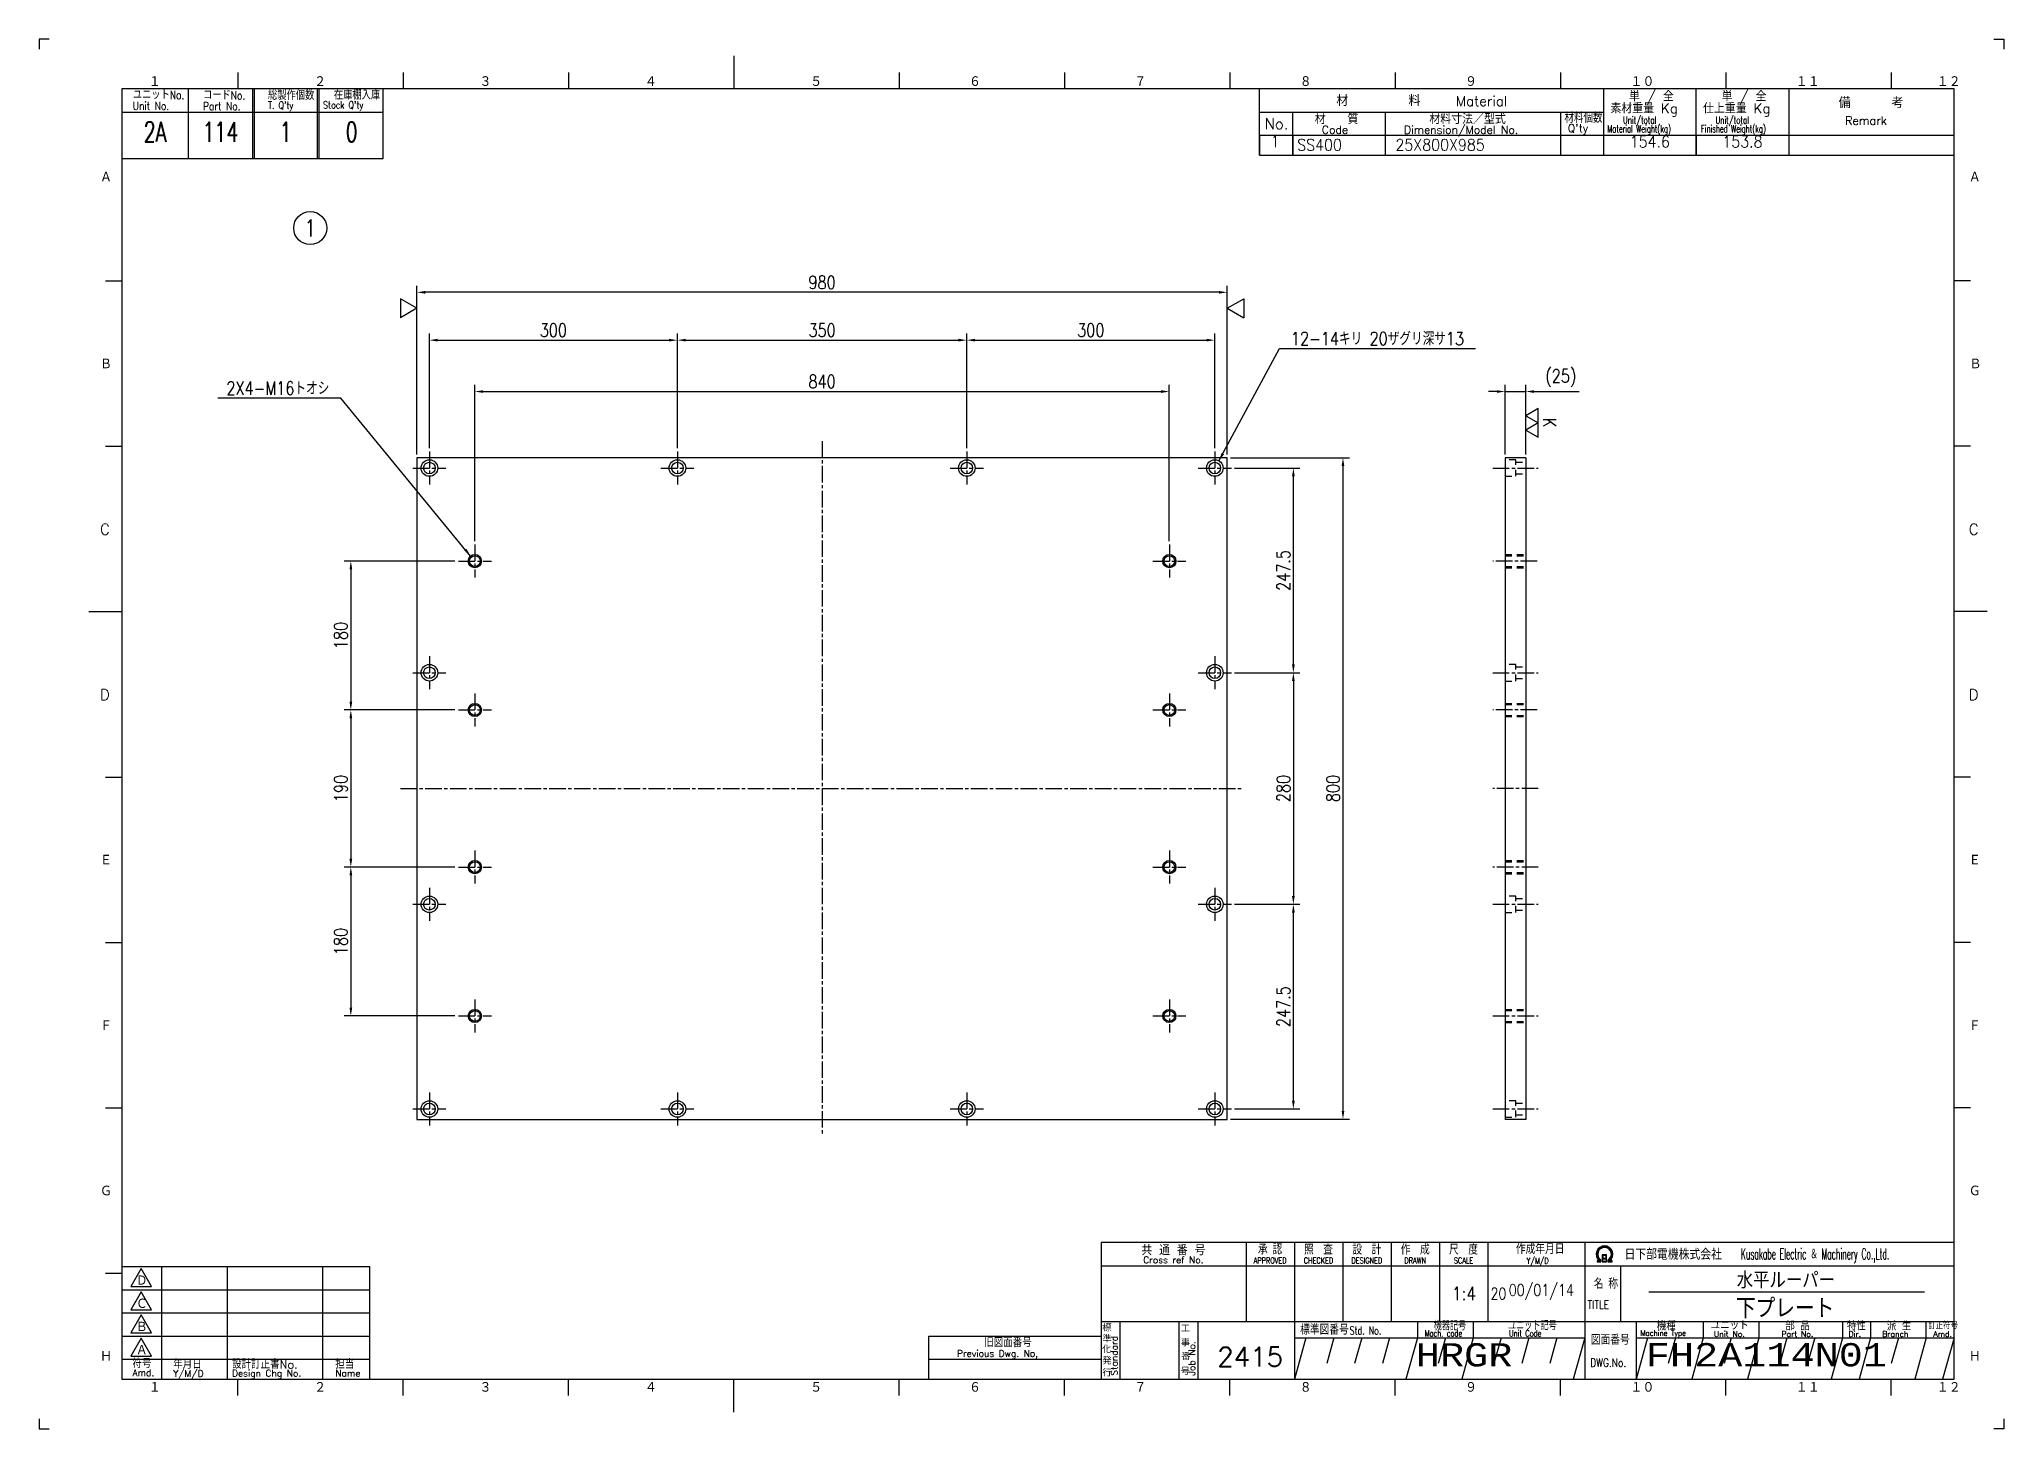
# Model space of a CAD drawing. Extents: x 0 to 2376, y 0 to 1680.
import ezdxf
from ezdxf.enums import TextEntityAlignment as Align

# ---------------------------------------------------------------- set-up
doc = ezdxf.new("R2010")
doc.units = 0
doc.header["$LTSCALE"] = 4
for name, pattern in [('GEN3A', [3.5, 2, -1.5]), ('GEN7A', [7.5, 5, -0.75, 1, -0.75]), ('HIDDEN2', [3.5, 2, -1.5])]:
    doc.linetypes.add(name, pattern=pattern)
doc.layers.get('0').update_dxf_attribs({"linetype": 'CONTINUOUS'})
doc.layers.get('DEFPOINTS').update_dxf_attribs({"linetype": 'CONTINUOUS'})
for name, color, linetype in [('2', 5, 'CONTINUOUS'), ('4', 3, 'CONTINUOUS'), ('5', 3, 'CONTINUOUS'), ('6', 52, 'CONTINUOUS'), ('7A', 4, 'GEN7A'), ('8', 1, 'CONTINUOUS'), ('9', 3, 'HIDDEN2'), ('RAHM2', 1, 'CONTINUOUS'), ('RAHM3', 52, 'CONTINUOUS')]:
    doc.layers.add(name, color=color, linetype=linetype)
doc.styles.add('DIMENSION', font='monotxt.shx', dxfattribs={"bigfont": 'bigfont.shx'})
doc.styles.get("Standard").update_dxf_attribs({"font": 'romans.shx', "width": 0.8, "bigfont": 'extfont.shx'})
doc.dimstyles.new('GEN-ISO', dxfattribs={"dimscale": 4, "dimtxt": 4, "dimasz": 2.5, "dimexe": 2, "dimexo": 1, "dimgap": 1, "dimtad": 3, "dimdec": 3, "dimrnd": 0.001, "dimtxsty": 'STANDARD', "dimcen": 0, "dimclrt": 52, "dimazin": 3, "dimtp": 0.1, "dimtm": 0.1, "dimtfac": 0.6, "dimtdec": 3, "dimtmove": 0, "dimatfit": 3})
doc.dimstyles.new('GEN-ISO$0', dxfattribs={"dimscale": 4, "dimtxt": 4, "dimasz": 2.5, "dimexe": 2, "dimexo": 1, "dimgap": 1, "dimtad": 3, "dimdec": 3, "dimrnd": 0.001, "dimtxsty": 'STANDARD', "dimcen": 0, "dimclrt": 52, "dimazin": 3, "dimtp": 0.05, "dimtm": 0.05, "dimtfac": 0.6, "dimtdec": 3, "dimtmove": 0, "dimatfit": 3})

# ---------------------------------------------------------------- blocks, each defined once
blk = doc.blocks.new('1A2ﾌﾞﾋﾝ')
at = {"layer": 'RAHM2', "color": 5, "linetype": 'CONTINUOUS'}
for p, q in [((3, 420), (0, 420)), ((0, 420), (0, 417)), ((591, 420), (594, 420)), ((594, 420), (594, 417)), ((60, 410), (60, 405)), ((110, 410), (110, 405)), ((160, 410), (160, 405)), ((210, 415), (210, 405)), ((260, 410), (260, 405)), ((310, 410), (310, 405)), ((360, 410), (360, 405)), ((410, 410), (410, 405)), ((460, 410), (460, 405)), ((510, 410), (510, 405)), ((560, 410), (560, 405)), ((579, 405), (25, 405)), ((25, 405), (25, 15)), ((104, 384), (104, 405)), ((579, 15), (579, 405)), ((25, 384), (64.5, 384)), ((64.5, 384), (104, 384)), ((20, 347), (25, 347)), ((584, 347), (579, 347)), ((584, 347), (579, 347)), ((20, 297), (25, 297)), ((584, 297), (579, 297)), ((584, 297), (579, 297)), ((15, 247), (25, 247)), ((589, 247), (579, 247)), ((589, 247), (579, 247)), ((20, 197), (25, 197)), ((584, 197), (579, 197)), ((584, 197), (579, 197)), ((20, 147), (25, 147)), ((584, 147), (579, 147)), ((584, 147), (579, 147)), ((20, 97), (25, 97)), ((584, 97), (579, 97)), ((584, 97), (579, 97)), ((20, 47), (25, 47)), ((25, 15), (579, 15)), ((60, 10), (60, 15)), ((110, 10), (110, 15)), ((160, 10), (160, 15)), ((210, 5), (210, 15)), ((260, 10), (260, 15)), ((310, 10), (310, 15)), ((360, 10), (360, 15)), ((410, 10), (410, 15)), ((460, 10), (460, 15)), ((510, 10), (510, 15)), ((560, 10), (560, 15)), ((0, 3), (0, 0)), ((0, 0), (3, 0)), ((594, 0), (591, 0)), ((594, 3), (594, 0))]:
    blk.add_line(p, q, dxfattribs=at)
at = {"layer": 'RAHM2', "color": 7, "linetype": 'CONTINUOUS'}
for p, q in [((45, 405), (45, 384)), ((64.5, 405), (64.5, 384)), ((65, 405), (65, 384)), ((84, 405), (84, 384)), ((84.5, 405), (84.5, 384)), ((369, 385), (369, 405)), ((473, 405), (473, 385)), ((501, 385), (501, 405)), ((529, 405), (529, 385)), ((25, 398), (64.5, 398)), ((64.5, 398), (104, 398)), ((369, 398), (473, 398)), ((379, 385), (379, 398)), ((407, 398), (407, 385)), ((460, 398), (460, 385)), ((369, 391), (579, 391)), ((369, 385), (579, 385)), ((364.93, 56.26), (364.93, 32.42)), ((379.55, 56.26), (379.55, 15)), ((394.18, 56.26), (394.18, 32.42)), ((408.8, 56.26), (408.8, 32.42)), ((423.43, 56.26), (423.43, 32.42)), ((438.05, 56.26), (438.05, 32.42)), ((467.3, 56.26), (467.3, 15)), ((25, 49), (100, 49)), ((37, 49), (37, 15)), ((56.8, 49), (56.8, 15)), ((85.6, 49), (85.6, 15)), ((100, 15), (100, 49)), ((321.05, 49.26), (579, 49.26)), ((438.05, 49.26), (438.05, 32.42)), ((467.3, 49.26), (467.3, 49.26)), ((478.17, 49.26), (478.17, 32.42)), ((25, 42), (100, 42)), ((25, 35), (100, 35)), ((321.05, 32.42), (579, 32.42)), ((326.77, 32.42), (326.77, 15)), ((344.59, 32.42), (344.59, 15)), ((350.3, 32.42), (350.3, 15)), ((416.73, 32.42), (416.73, 27.42)), ((433.59, 32.42), (433.59, 27.42)), ((482.82, 32.42), (482.82, 15)), ((503.15, 32.42), (503.15, 27.42)), ((520, 32.42), (520, 27.42)), ((545.29, 32.42), (545.29, 27.42)), ((553.72, 32.42), (553.72, 27.42)), ((570.57, 27.42), (570.57, 32.42)), ((25, 28), (100, 28)), ((269, 28), (321.05, 28)), ((269, 15), (269, 28)), ((379.55, 27.42), (467.3, 27.42)), ((482.82, 27.42), (579, 27.42)), ((25, 21), (100, 21)), ((269, 21), (321.05, 21))]:
    blk.add_line(p, q, dxfattribs=at)
at = {"layer": 'RAHM2', "color": 3, "linetype": 'CONTINUOUS'}
for p, q in [((486.73, 41.35), (570.03, 41.35)), ((383.02, 27.42), (379.55, 15)), ((416.73, 27.42), (413.26, 15)), ((433.59, 27.42), (430.12, 15)), ((467.3, 27.42), (463.83, 15)), ((503.15, 27.42), (499.68, 15)), ((520, 27.42), (516.54, 15)), ((545.29, 27.42), (541.82, 15)), ((553.72, 27.42), (550.25, 15)), ((579, 27.42), (575.54, 15))]:
    blk.add_line(p, q, dxfattribs=at)
at = {"layer": 'RAHM2', "color": 3, "linetype": 'GEN3A'}
for p, q in [((391.44, 27.42), (387.98, 15)), ((399.87, 27.42), (396.41, 15)), ((408.3, 27.42), (404.84, 15)), ((425.16, 27.42), (421.69, 15)), ((442.01, 27.42), (438.55, 15)), ((450.44, 27.42), (446.98, 15)), ((458.87, 27.42), (455.41, 15)), ((494.72, 27.42), (491.25, 15)), ((511.57, 27.42), (508.11, 15)), ((528.43, 27.42), (524.97, 15)), ((536.86, 27.42), (533.39, 15)), ((562.14, 27.42), (558.68, 15))]:
    blk.add_line(p, q, dxfattribs=at)
at = {"layer": 'RAHM2', "color": 5, "linetype": 'CONTINUOUS'}
blk.add_lwpolyline([(579, 56.26), (321.05, 56.26), (321.05, 15)], dxfattribs=at)
at = {"layer": 'RAHM2', "color": 7, "linetype": 'CONTINUOUS'}
for points in [[(30.79, 48.41), (27.65, 42.97), (33.92, 42.97)], [(30.79, 41.41), (27.65, 35.97), (33.92, 35.97)], [(30.79, 34.41), (27.65, 28.97), (33.92, 28.97)], [(30.79, 27.41), (27.65, 21.97), (33.92, 21.97)]]:
    blk.add_lwpolyline(points, close=True, dxfattribs=at)
for points in [[(471.02, 50.4), (472.22, 50.4), (472.22, 51.01)], [(471.02, 50.58), (471.97, 50.58), (471.97, 50.91)], [(471.72, 50.82), (471.72, 50.75), (471.02, 50.75), (471.02, 50.4)], [(472.62, 52.51), (472.62, 50.4), (473.92, 50.4), (473.92, 52.51), (472.62, 52.51)], [(472.77, 52.36), (472.77, 51.53), (473.77, 51.53), (473.77, 52.36), (472.77, 52.36)], [(473.77, 51.38), (473.77, 50.55), (472.77, 50.55), (472.77, 51.38), (473.77, 51.38)], [(474.32, 50.98), (474.32, 50.4), (475.58, 50.4), (475.58, 50.75), (474.85, 50.75), (474.85, 50.8)], [(474.57, 50.87), (474.57, 50.58), (475.58, 50.58)]]:
    blk.add_lwpolyline(points, dxfattribs=at)
at = {"layer": 'RAHM2', "color": 3, "linetype": 'CONTINUOUS'}
for points in [[(486.29, 27.42), (482.82, 15)], [(570.57, 27.42), (570.57, 27.42), (567.11, 15)]]:
    blk.add_lwpolyline(points, dxfattribs=at)
at = {"layer": 'RAHM2', "color": 7, "linetype": 'CONTINUOUS'}
for radius, start, end in [(2.5, 308.27062, 230.89517), (2.28, 303.99488, 234.40132), (2.06, 299.8294, 238.47562)]:
    blk.add_arc((473.3, 52.76), radius, start, end, dxfattribs=at)
for s, height, width, p in [('ユニットNo.', 2.5, 0.8, (28.29, 401.92)), ('コードNo.', 2.5, 0.8, (49.52, 401.81)), ('総製作個数', 2.5, 0.8, (69.17, 401.72)), ('在庫棚入庫', 2.5, 0.8, (89.08, 401.82)), ('Unit No.', 2.5, 0.8, (28.29, 398.64)), ('Part No.', 2.5, 0.8, (49.52, 398.53)), ("T. Q'ty", 2.2, 0.8, (69.17, 398.96)), ("Stock Q'ty", 2.2, 0.8, (85.8, 399.06)), ('材料個数', 3, 0.8, (461.16, 394.75)), ('Material Weight(kg)', 2.2, 0.68, (474.1, 391.86)), ('Unit/total', 2.2, 0.7, (478.86, 394.49)), ('Finished Weight(kg)', 2.2, 0.68, (502.46, 391.86)), ('Unit/total', 2.2, 0.7, (506.86, 394.49)), ('作成年月日', 3, 0.7, (446.49, 52.82)), ('Kusakabe Electric ＆ Machinery Co.,Ltd.', 3.3108, 0.5, (514.56, 51.19)), ('Y/M/D', 1.8, 0.8, (449.79, 49.87)), ('20', 3.5, 0.8, (438.81, 39.08)), ('名 称', 3, 0.7, (470.06, 42.33)), ('TITLE', 2.5, 0.8, (468.18, 36.25)), ('標準図番号', 3, 0.7, (381.26, 28.44)), ('Std. No.', 2.5, 0.7, (396.23, 28.44)), ('Mach. code', 2, 0.7, (418.86, 27.83)), ('機器記号', 2.5, 0.7, (421.65, 29.77)), ('ユニット記号', 2.5, 0.7, (444.14, 29.85)), ('Unit Code', 2, 0.7, (444.45, 27.83)), ('Machine Type', 1.7, 0.9, (484.15, 28.05)), ('訂正符号', 2, 0.8, (571.2, 30.16)), ('図面番号', 3, 0.7, (469.15, 25.37))]:
    blk.add_text(s, height=height, dxfattribs=dict(at, width=width)).set_placement(p)
at = {"layer": 'RAHM2', "color": 5, "linetype": 'CONTINUOUS'}
for s, height, p in [('１', 3.31, (33.1, 405.6)), ('２', 3.31, (83.1, 405.6)), ('３', 3.31, (133.1, 405.6)), ('４', 3.31, (183.1, 405.6)), ('５', 3.31, (233.1, 405.6)), ('６', 3.31, (281.11, 405.6)), ('７', 3.31, (331.11, 405.6)), ('８', 3.31, (381.11, 405.6)), ('９', 3.31, (431.11, 405.6)), ('１０', 3.311, (481.11, 405.6)), ('１１', 3.311, (531.11, 405.6)), ('１２', 3.311, (573.72, 405.6)), ('Ａ', 3.31, (18.36, 376.71)), ('Ａ', 3.31, (583.43, 376.71)), ('Ｂ', 3.31, (18.36, 320.24)), ('Ｂ', 3.31, (583.65, 320.24)), ('C', 3.31, (18.36, 270.24)), ('C', 3.31, (583.43, 270.24)), ('D', 3.31, (18.36, 220.24)), ('D', 3.31, (583.43, 220.24)), ('Ｅ', 3.31, (18.36, 170.24)), ('Ｅ', 3.31, (583.43, 170.24)), ('Ｆ', 3.31, (18.36, 120.24)), ('Ｆ', 3.31, (583.43, 120.24)), ('Ｇ', 3.31, (18.36, 70.24)), ('Ｇ', 3.31, (583.43, 70.24)), ('Ｈ', 3.31, (18.36, 20.24)), ('Ｈ', 3.31, (583.43, 20.24)), ('１', 3.31, (33.1, 10.87)), ('２', 3.31, (83.1, 10.87)), ('３', 3.31, (133.1, 10.87)), ('４', 3.31, (183.1, 10.87)), ('５', 3.31, (233.1, 10.87)), ('６', 3.31, (281.11, 10.87)), ('７', 3.31, (331.11, 10.87)), ('８', 3.31, (381.11, 10.87)), ('９', 3.31, (431.11, 10.87)), ('１０', 3.311, (481.11, 10.87)), ('１１', 3.311, (531.11, 10.87)), ('１２', 3.311, (573.72, 10.87))]:
    blk.add_text(s, height=height, dxfattribs=at).set_placement(p)
at = {"layer": 'RAHM2', "color": 7, "linetype": 'CONTINUOUS'}
for s, height, p in [('単 / 全', 3, (480.71, 401.26)), ('単 / 全', 3, (508.71, 401.26)), ('材\u3000\u3000\u3000\u3000\u3000料', 3.311, (392.18, 399.82)), ('Material', 3, (428.34, 399.82)), ('素材重量 Kg', 3, (475.08, 397.63)), ('仕上重量 Kg', 3, (503.08, 397.63)), ('備     考', 3.311, (544.08, 399.21)), ('No.', 3.311, (370.5, 392.82)), ('材\u3000\u3000質', 3, (385.68, 394.39)), ('Code', 2.4, (387.82, 391.45)), ('Dimension/Model No.', 2.4, (412.65, 391.45)), ('材料寸法／型式', 3, (420.33, 394.39)), ("Q'ty", 2.4, (462.19, 391.93)), ('Remark', 2.5, (546.03, 394.16)), ('Ｄ', 3.2, (29.23, 43.2)), ('Ｃ', 3.2, (29.23, 36.2)), ('Ｂ', 3.2, (29.23, 29.2)), ('標', 2, (321.44, 29.43)), ('工', 2, (345.15, 29.24)), ('機種', 2.4, (489.08, 29.76)), ('ユニット', 2.4, (505.39, 29.96)), ('部 品', 2.4, (527.93, 29.79)), ('特性', 2.4, (546.55, 29.78)), ('派 生', 2.4, (558.65, 29.72)), ('Ａ', 3.2, (29.23, 22.2)), ('Previous Dwg. No,', 2, (277.5, 21.75)), ('旧図面番号', 2.5, (285.71, 24.69)), ('化', 2, (321.37, 22.95)), ('準', 2, (321.47, 26.11)), ('事', 2, (345.17, 24.92)), ('Unit No.', 1.7, (506.39, 27.76)), ('Part No.', 1.7, (526.81, 27.76)), ('Dir.', 1.7, (547.09, 27.76)), ('Branch', 1.7, (557.28, 27.76)), ('Amd.', 1.7, (572.74, 27.76)), ('Amd.', 2, (28.17, 15.93)), ('符号', 2.5, (28.17, 18.37)), ('Y/M/D', 2, (40.49, 15.7)), ('年月日', 2.5, (40.49, 18.14)), ('設計訂正書No.', 2.5, (58.29, 18.18)), ('Design Chg No.', 2, (58.29, 15.75)), ('担当', 2.5, (89.5, 18.18)), ('行', 2, (321.46, 15.82)), ('発', 2, (321.46, 19.47)), ('号', 2, (345.11, 16.28)), ('番', 2, (345.31, 20.76)), ('Name', 2, (89.5, 15.75))]:
    blk.add_text(s, height=height, dxfattribs=at).set_placement(p)
for s, height, p in [('共 通 番 号', 3, (342.93, 54.14)), ('Cross ref No.', 2, (342.93, 51.01))]:
    blk.add_text(s, height=height, dxfattribs=at).set_placement(p, align=Align.MIDDLE)
for s, height, width, p in [('承 認', 3, 0.7, (372.18, 54.35)), ('照  査', 3, 0.7, (386.8, 54.35)), ('設  計', 3, 0.7, (401.43, 54.35)), ('作  成', 3, 0.7, (416.05, 54.35)), ('尺  度', 3, 0.7, (430.67, 54.35)), ('APPROVED', 1.8, 0.8, (372.18, 50.85)), ('CHECKED', 1.8, 0.8, (386.8, 50.85)), ('DESIGNED', 1.8, 0.8, (401.43, 50.85)), ('DRAWN', 1.8, 0.8, (416.05, 50.85)), ('SCALE', 1.8, 0.8, (430.67, 50.85)), ('DWG.No.', 2.5, 0.8, (474.41, 19.96))]:
    blk.add_text(s, height=height, dxfattribs=dict(at, width=width)).set_placement(p, align=Align.MIDDLE)
at = {"layer": 'RAHM2', "color": 7, "linetype": 'CONTINUOUS', "width": 0.844147}
blk.add_text('日下部電機株式会社', height=3.311, dxfattribs=at).set_placement((479.35, 51.06), (508.79, 51.06), align=Align.FIT)
at = {"layer": 'RAHM2', "color": 7, "linetype": 'CONTINUOUS'}
for s, p in [('Standard', (326.07, 16.05)), ('Job No.', (349.5, 16.05))]:
    blk.add_text(s, height=2, rotation=90, dxfattribs=at).set_placement(p)
at = {"layer": 'RAHM2', "color": 5, "linetype": 'CONTINUOUS', "width": 0.7}
for tag, p in [('HEADER3', (35, 392.01)), ('HEADER4', (54.75, 392)), ('HEADER15', (74.49, 392)), ('HEADER16', (94.43, 392))]:
    blk.add_attdef(tag, text='', height=6, dxfattribs=at).set_placement(p, align=Align.MIDDLE)
at = {"layer": 'RAHM2', "color": 7, "linetype": 'CONTINUOUS'}
blk.add_attdef('HEADER5', text='', height=2.5, dxfattribs=at).set_placement((63.69, 385.1), align=Align.BOTTOM_RIGHT)
for tag, height, width, p in [('HEADER1', 5, 0.9, (528.12, 45.15)), ('GEN-TITLE-SCA', 4, 0.85, (430.79, 40.85)), ('HEADER2', 6, 0.9, (527.89, 36.68)), ('HEADER11', 3.2, 0.63, (46.91, 24.38)), ('HEADER9', 3.33, 0.8, (71.4, 24.2)), ('HEADER10', 3.5, 0.8, (92.57, 24.22)), ('HEADER14', 3.31, 0.8, (295.54, 17.82))]:
    blk.add_attdef(tag, text='', height=height, dxfattribs=dict(at, width=width)).set_placement(p, align=Align.MIDDLE)
blk.add_attdef('HEADER7', text='', height=5, dxfattribs=at).set_placement((343.38, 40.8), align=Align.MIDDLE)
at = {"layer": 'RAHM2', "color": 7, "linetype": 'CONTINUOUS', "width": 0.8}
blk.add_attdef('GEN-TITLE-DAT', text='', height=3.5, dxfattribs=at).set_placement((444.35, 39.1), align=Align.BOTTOM_LEFT)
at = {"layer": 'RAHM2', "color": 5, "linetype": 'CONTINUOUS'}
blk.add_attdef('HEADER6', text='', height=5.8, dxfattribs=at).set_placement((376.09, 17.1), align=Align.BOTTOM_RIGHT)
at = {"layer": 'RAHM2', "color": 5, "linetype": 'CONTINUOUS', "style": 'DIMENSION', "width": 1.2}
for tag, p in [('HEADER13', (382.56, 16.75)), ('HEADER12', (416.26, 16.72)), ('GEN-TITLE-DWG', (485.79, 16.74))]:
    blk.add_attdef(tag, text='', height=7.02, dxfattribs=at).set_placement(p, align=Align.BOTTOM_LEFT)
blk.add_attdef('HEADER8', text='', height=7.02, dxfattribs=at).set_placement((575.69, 16.71), align=Align.BOTTOM_RIGHT)
blk = doc.blocks.new('*D22')
at = {"color": 0, "linetype": 'BYBLOCK'}
for p, q in [((456.8, 1178.1), (456.8, 1382.1)), ((1436.8, 1178.1), (1436.8, 1382.1)), ((1426.8, 1374.1), (466.8, 1374.1))]:
    blk.add_line(p, q, dxfattribs=at)
for points in [[(466.8, 1375.7), (466.8, 1372.4), (456.8, 1374.1)], [(1426.8, 1375.7), (1426.8, 1372.4), (1436.8, 1374.1)]]:
    blk.add_solid(points, dxfattribs=at)
at = {"layer": 'DEFPOINTS', "color": 0, "linetype": 'BYBLOCK'}
for p in [(456.8, 1374.1), (456.8, 1174.1), (1436.8, 1174.1)]:
    blk.add_point(p, dxfattribs=at)
at = {"color": 52, "linetype": 'BYBLOCK', "insert": (946.8, 1386.1), "char_height": 16, "attachment_point": 5}
blk.add_mtext('980', dxfattribs=at)
blk = doc.blocks.new('*D24')
at = {"color": 0, "linetype": 'BYBLOCK'}
for p, q in [((1440.8, 1174.1), (1584.8, 1174.1)), ((1576.8, 1164.1), (1576.8, 384.1)), ((1440.8, 374.1), (1584.8, 374.1))]:
    blk.add_line(p, q, dxfattribs=at)
for points in [[(1575.2, 1164.1), (1578.5, 1164.1), (1576.8, 1174.1)], [(1575.2, 384.1), (1578.5, 384.1), (1576.8, 374.1)]]:
    blk.add_solid(points, dxfattribs=at)
at = {"layer": 'DEFPOINTS', "color": 0, "linetype": 'BYBLOCK'}
for p in [(1436.8, 1174.1), (1436.8, 374.1), (1576.8, 374.1)]:
    blk.add_point(p, dxfattribs=at)
at = {"color": 52, "linetype": 'BYBLOCK', "insert": (1564.8, 774.1), "char_height": 16, "attachment_point": 5, "rotation": 90}
blk.add_mtext('800', dxfattribs=at)
blk = doc.blocks.new('*D27')
at = {"color": 0, "linetype": 'BYBLOCK'}
for p, q in [((771.8, 1185.6), (771.8, 1324.2)), ((781.8, 1316.2), (1111.8, 1316.2)), ((1121.8, 1185.6), (1121.8, 1324.2)), ((1445.8, 914.1), (1524.8, 914.1)), ((1516.8, 904.1), (1516.8, 644.1)), ((1445.8, 634.1), (1524.8, 634.1))]:
    blk.add_line(p, q, dxfattribs=at)
for points in [[(781.8, 1317.9), (781.8, 1314.6), (771.8, 1316.2)], [(1111.8, 1317.9), (1111.8, 1314.6), (1121.8, 1316.2)], [(1515.2, 904.1), (1518.5, 904.1), (1516.8, 914.1)], [(1515.2, 644.1), (1518.5, 644.1), (1516.8, 634.1)]]:
    blk.add_solid(points, dxfattribs=at)
at = {"layer": 'DEFPOINTS', "color": 0, "linetype": 'BYBLOCK'}
for p in [(1121.8, 1316.2), (771.8, 1181.6), (1121.8, 1181.6), (1441.8, 914.1), (1441.8, 634.1), (1516.8, 634.1)]:
    blk.add_point(p, dxfattribs=at)
at = {"color": 52, "linetype": 'BYBLOCK', "insert": (946.8, 1328.2), "char_height": 16, "attachment_point": 5}
blk.add_mtext('350', dxfattribs=at)
at = {"color": 52, "linetype": 'BYBLOCK', "insert": (1504.8, 774.1), "char_height": 16, "attachment_point": 5, "rotation": 90}
blk.add_mtext('280', dxfattribs=at)
blk = doc.blocks.new('*D31')
at = {"color": 0, "linetype": 'BYBLOCK'}
for p, q in [((526.8, 1073.1), (526.8, 1262.1)), ((1366.8, 1073.1), (1366.8, 1262.1)), ((536.8, 1254.1), (1356.8, 1254.1)), ((502.8, 1049.1), (368.8, 1049.1)), ((376.8, 1039.1), (376.8, 879.1)), ((502.8, 869.1), (368.8, 869.1))]:
    blk.add_line(p, q, dxfattribs=at)
for points in [[(536.8, 1255.7), (536.8, 1252.4), (526.8, 1254.1)], [(1356.8, 1255.7), (1356.8, 1252.4), (1366.8, 1254.1)], [(375.2, 1039.1), (378.5, 1039.1), (376.8, 1049.1)], [(375.2, 879.1), (378.5, 879.1), (376.8, 869.1)]]:
    blk.add_solid(points, dxfattribs=at)
at = {"layer": 'DEFPOINTS', "color": 0, "linetype": 'BYBLOCK'}
for p in [(1366.8, 1254.1), (506.8, 1049.1), (526.8, 1069.1), (1366.8, 1069.1), (376.8, 869.1), (506.8, 869.1)]:
    blk.add_point(p, dxfattribs=at)
at = {"color": 52, "linetype": 'BYBLOCK', "insert": (946.8, 1266.1), "char_height": 16, "attachment_point": 5}
blk.add_mtext('840', dxfattribs=at)
at = {"color": 52, "linetype": 'BYBLOCK', "insert": (364.8, 959.1), "char_height": 16, "attachment_point": 5, "rotation": 90}
blk.add_mtext('180', dxfattribs=at)
blk = doc.blocks.new('*D32')
at = {"color": 0, "linetype": 'BYBLOCK'}
for p, q in [((502.8, 869.1), (368.8, 869.1)), ((376.8, 859.1), (376.8, 689.1)), ((502.8, 679.1), (368.8, 679.1))]:
    blk.add_line(p, q, dxfattribs=at)
for points in [[(375.2, 859.1), (378.5, 859.1), (376.8, 869.1)], [(375.2, 689.1), (378.5, 689.1), (376.8, 679.1)]]:
    blk.add_solid(points, dxfattribs=at)
at = {"layer": 'DEFPOINTS', "color": 0, "linetype": 'BYBLOCK'}
for p in [(506.8, 869.1), (376.8, 679.1), (506.8, 679.1)]:
    blk.add_point(p, dxfattribs=at)
at = {"color": 52, "linetype": 'BYBLOCK', "insert": (364.8, 774.1), "char_height": 16, "attachment_point": 5, "rotation": 90}
blk.add_mtext('190', dxfattribs=at)
blk = doc.blocks.new('*D33')
at = {"color": 0, "linetype": 'BYBLOCK'}
for p, q in [((502.8, 679.1), (368.8, 679.1)), ((376.8, 669.1), (376.8, 509.1)), ((1445.8, 634.1), (1524.8, 634.1)), ((1516.8, 396.6), (1516.8, 624.1)), ((502.8, 499.1), (368.8, 499.1)), ((1445.8, 386.6), (1524.8, 386.6))]:
    blk.add_line(p, q, dxfattribs=at)
for points in [[(375.2, 669.1), (378.5, 669.1), (376.8, 679.1)], [(1515.2, 624.1), (1518.5, 624.1), (1516.8, 634.1)], [(375.2, 509.1), (378.5, 509.1), (376.8, 499.1)], [(1515.2, 396.6), (1518.5, 396.6), (1516.8, 386.6)]]:
    blk.add_solid(points, dxfattribs=at)
at = {"layer": 'DEFPOINTS', "color": 0, "linetype": 'BYBLOCK'}
for p in [(506.8, 679.1), (1441.8, 634.1), (1516.8, 634.1), (376.8, 499.1), (506.8, 499.1), (1441.8, 386.6)]:
    blk.add_point(p, dxfattribs=at)
at = {"color": 52, "linetype": 'BYBLOCK', "char_height": 16, "attachment_point": 5, "rotation": 90}
for s, insert in [('180', (364.8, 589.1)), ('247.5', (1504.8, 510.3))]:
    blk.add_mtext(s, dxfattribs=dict(at, insert=insert))
blk = doc.blocks.new('*D34')
at = {"color": 0, "linetype": 'BYBLOCK'}
for p, q in [((1445.8, 1161.6), (1524.8, 1161.6)), ((1516.8, 924.1), (1516.8, 1151.6)), ((1445.8, 914.1), (1524.8, 914.1))]:
    blk.add_line(p, q, dxfattribs=at)
for points in [[(1515.2, 1151.6), (1518.5, 1151.6), (1516.8, 1161.6)], [(1515.2, 924.1), (1518.5, 924.1), (1516.8, 914.1)]]:
    blk.add_solid(points, dxfattribs=at)
at = {"layer": 'DEFPOINTS', "color": 0, "linetype": 'BYBLOCK'}
for p in [(1441.8, 1161.6), (1516.8, 1161.6), (1441.8, 914.1)]:
    blk.add_point(p, dxfattribs=at)
at = {"color": 52, "linetype": 'BYBLOCK', "insert": (1504.8, 1037.8), "char_height": 16, "attachment_point": 5, "rotation": 90}
blk.add_mtext('247.5', dxfattribs=at)
blk = doc.blocks.new('*D25')
at = {"color": 0, "linetype": 'BYBLOCK'}
for p, q in [((1773, 1178.1), (1773, 1262.1)), ((1798, 1178.1), (1798, 1262.1)), ((1763, 1254.1), (1753, 1254.1)), ((1773, 1254.1), (1798, 1254.1)), ((1808, 1254.1), (1862.6, 1254.1))]:
    blk.add_line(p, q, dxfattribs=at)
for points in [[(1763, 1255.7), (1763, 1252.4), (1773, 1254.1)], [(1808, 1255.7), (1808, 1252.4), (1798, 1254.1)]]:
    blk.add_solid(points, dxfattribs=at)
at = {"layer": 'DEFPOINTS', "color": 0, "linetype": 'BYBLOCK'}
for p in [(1798, 1254.1), (1773, 1174.1), (1798, 1174.1)]:
    blk.add_point(p, dxfattribs=at)
at = {"color": 52, "linetype": 'BYBLOCK', "insert": (1840.3, 1270.3), "char_height": 16, "attachment_point": 5}
blk.add_mtext('(25)', dxfattribs=at)
blk = doc.blocks.new('STDBUHIN')
at = {"color": 7}
for p, q in [((0, 0), (0, -6)), ((10, 0), (10, -6)), ((38, 0), (38, -6)), ((91, 0), (91, -6)), ((104, 0), (104, -6)), ((132, 0), (132, -6)), ((160, 0), (160, -6)), ((0, -6), (210, -6))]:
    blk.add_line(p, q, dxfattribs=at)
at = {"layer": 'RAHM3', "color": 7, "width": 0.9}
for tag, p in [('1GENST', (4.710911, -4.609434)), ('4GENST', (96.434633, -4.658422)), ('5GENST', (118, -4.729)), ('6GENST', (146, -4.729))]:
    blk.add_attdef(tag, text='', height=3.5, dxfattribs=at).set_placement(p, align=Align.BOTTOM_CENTER)
at = {"layer": 'RAHM3', "color": 7}
for tag, p, width in [('2GENST', (11.373533, -4.658422), 0.8), ('3GENST', (41.070972, -4.658422), 0.8), ('7GENST', (162.759538, -4.671383), 0.9)]:
    blk.add_attdef(tag, p, '', height=3.5, dxfattribs=dict(at, width=width))
blk = doc.blocks.new('GENBALLOON1')
blk.add_circle((0, 0), 5)
at = {"color": 7, "flags": 1}
for tag, p in [('5GENINF', (6.43, 0.96)), ('6GENINF', (6.43, 0.63)), ('7GENINF', (6.43, 0.3)), ('8GENINF', (6.43, -0.04)), ('9GENINF', (6.43, -0.37)), ('3GENINF', (6.43, -2.34)), ('4GENINF', (6.43, -2.67)), ('20GENINF', (6.43, -4.7)), ('21GENINF', (6.43, -5.04)), ('22GENINF', (6.43, -5.37)), ('10GENINF', (6.43, -0.7)), ('11GENINF', (6.43, -1)), ('12GENINF', (6.43, -1.34)), ('13GENINF', (6.43, -1.67)), ('14GENINF', (6.43, -2)), ('15GENINF', (6.43, -3)), ('16GENINF', (6.43, -3.34)), ('17GENINF', (6.43, -3.7)), ('18GENINF', (6.43, -4.04)), ('19GENINF', (6.43, -4.37))]:
    blk.add_attdef(tag, p, '', height=0.2, dxfattribs=at)
blk = doc.blocks.new('*D26')
at = {"color": 0, "linetype": 'BYBLOCK'}
for p, q in [((471.8, 1185.6), (471.8, 1324.2)), ((481.8, 1316.2), (761.8, 1316.2)), ((771.8, 1185.6), (771.8, 1324.2))]:
    blk.add_line(p, q, dxfattribs=at)
for points in [[(481.8, 1317.9), (481.8, 1314.6), (471.8, 1316.2)], [(761.8, 1317.9), (761.8, 1314.6), (771.8, 1316.2)]]:
    blk.add_solid(points, dxfattribs=at)
at = {"layer": 'DEFPOINTS', "color": 0, "linetype": 'BYBLOCK'}
for p in [(771.8, 1316.2), (471.8, 1181.6), (771.8, 1181.6)]:
    blk.add_point(p, dxfattribs=at)
at = {"color": 52, "linetype": 'BYBLOCK', "insert": (621.8, 1328.2), "char_height": 16, "attachment_point": 5}
blk.add_mtext('300', dxfattribs=at)
blk = doc.blocks.new('*D28')
at = {"color": 0, "linetype": 'BYBLOCK'}
for p, q in [((1121.8, 1185.6), (1121.8, 1324.2)), ((1131.8, 1316.2), (1411.8, 1316.2)), ((1421.8, 1185.6), (1421.8, 1324.2))]:
    blk.add_line(p, q, dxfattribs=at)
for points in [[(1131.8, 1317.9), (1131.8, 1314.6), (1121.8, 1316.2)], [(1411.8, 1317.9), (1411.8, 1314.6), (1421.8, 1316.2)]]:
    blk.add_solid(points, dxfattribs=at)
at = {"layer": 'DEFPOINTS', "color": 0, "linetype": 'BYBLOCK'}
for p in [(1421.8, 1316.2), (1121.8, 1181.6), (1421.8, 1181.6)]:
    blk.add_point(p, dxfattribs=at)
at = {"color": 52, "linetype": 'BYBLOCK', "insert": (1271.8, 1328.2), "char_height": 16, "attachment_point": 5}
blk.add_mtext('300', dxfattribs=at)

msp = doc.modelspace()

# ---------------------------------------------------------------- linework, layer by layer
at = {"layer": '2'}
for p, q in [((1436.8446, 1174.0676), (456.8446, 1174.0676)), ((456.8446, 1174.0676), (456.8446, 374.0676)), ((1436.8446, 374.0676), (1436.8446, 1174.0676)), ((1772.9807, 1174.0676), (1772.9807, 374.0676)), ((1797.9807, 1174.0676), (1772.9807, 1174.0676)), ((1797.9807, 1174.0676), (1797.9807, 374.0676)), ((456.8446, 374.0676), (1436.8446, 374.0676)), ((1797.9807, 374.0676), (1772.9807, 374.0676))]:
    msp.add_line(p, q, dxfattribs=at)
for centre, radius in [((471.8446, 1161.5676), 10), ((471.8446, 1161.5676), 7), ((771.8446, 1161.5676), 10), ((771.8446, 1161.5676), 7), ((1121.8446, 1161.5676), 10), ((1121.8446, 1161.5676), 7), ((1421.8446, 1161.5676), 10), ((1421.8446, 1161.5676), 7), ((526.8446, 1049.0676), 6.5), ((1366.8446, 1049.0676), 6.5), ((471.8446, 914.0676), 10), ((471.8446, 914.0676), 7), ((1421.8446, 914.0676), 10), ((1421.8446, 914.0676), 7), ((526.8446, 869.0676), 6.5), ((1366.8446, 869.0676), 6.5), ((526.8446, 679.0676), 6.5), ((1366.8446, 679.0676), 6.5), ((471.8446, 634.0676), 10), ((1421.8446, 634.0676), 10), ((471.8446, 634.0676), 7), ((1421.8446, 634.0676), 7), ((526.8446, 499.0676), 6.5), ((1366.8446, 499.0676), 6.5), ((471.8446, 386.5676), 10), ((471.8446, 386.5676), 7), ((771.8446, 386.5676), 10), ((771.8446, 386.5676), 7), ((1121.8446, 386.5676), 10), ((1121.8446, 386.5676), 7), ((1421.8446, 386.5676), 10), ((1421.8446, 386.5676), 7)]:
    msp.add_circle(centre, radius, dxfattribs=at)
at = {"layer": '4'}
for centre in [(526.8446, 1049.0676), (1366.8446, 1049.0676), (526.8446, 869.0676), (1366.8446, 869.0676), (526.8446, 679.0676), (1366.8446, 679.0676), (526.8446, 499.0676), (1366.8446, 499.0676)]:
    msp.add_circle(centre, 8, dxfattribs=at)
at = {"layer": '7A'}
for p, q in [((946.8446, 1194.0676), (946.8446, 354.0676)), ((471.8446, 1181.5676), (471.8446, 1141.5676)), ((771.8446, 1181.5676), (771.8446, 1141.5676)), ((1121.8446, 1181.5676), (1121.8446, 1141.5676)), ((1421.8446, 1181.5676), (1421.8446, 1141.5676)), ((451.8446, 1161.5676), (491.8446, 1161.5676)), ((751.8446, 1161.5676), (791.8446, 1161.5676)), ((1101.8446, 1161.5676), (1141.8446, 1161.5676)), ((1401.8446, 1161.5676), (1441.8446, 1161.5676)), ((1757.9807, 1161.5676), (1812.9807, 1161.5676)), ((506.8446, 1049.0676), (546.8446, 1049.0676)), ((526.8446, 1069.0676), (526.8446, 1029.0676)), ((1346.8446, 1049.0676), (1386.8446, 1049.0676)), ((1366.8446, 1069.0676), (1366.8446, 1029.0676)), ((1811.7128, 1049.0676), (1757.9807, 1049.0676)), ((471.8446, 934.0676), (471.8446, 894.0676)), ((1421.8446, 934.0676), (1421.8446, 894.0676)), ((451.8446, 914.0676), (491.8446, 914.0676)), ((1401.8446, 914.0676), (1441.8446, 914.0676)), ((1757.9807, 914.0676), (1812.9807, 914.0676)), ((526.8446, 889.0676), (526.8446, 849.0676)), ((1366.8446, 889.0676), (1366.8446, 849.0676)), ((506.8446, 869.0676), (546.8446, 869.0676)), ((1346.8446, 869.0676), (1386.8446, 869.0676)), ((1811.7128, 869.0676), (1757.9807, 869.0676)), ((436.8446, 774.0676), (1456.8446, 774.0676)), ((1812.9807, 774.0676), (1757.9807, 774.0676)), ((526.8446, 699.0676), (526.8446, 659.0676)), ((1366.8446, 699.0676), (1366.8446, 659.0676)), ((506.8446, 679.0676), (546.8446, 679.0676)), ((1346.8446, 679.0676), (1386.8446, 679.0676)), ((1812.9807, 679.0676), (1757.9807, 679.0676)), ((471.8446, 654.0676), (471.8446, 614.0676)), ((1421.8446, 654.0676), (1421.8446, 614.0676)), ((451.8446, 634.0676), (491.8446, 634.0676)), ((1401.8446, 634.0676), (1441.8446, 634.0676)), ((1757.9807, 634.0676), (1812.9807, 634.0676)), ((506.8446, 499.0676), (546.8446, 499.0676)), ((526.8446, 519.0676), (526.8446, 479.0676)), ((1346.8446, 499.0676), (1386.8446, 499.0676)), ((1366.8446, 519.0676), (1366.8446, 479.0676)), ((1757.9807, 499.0676), (1812.9807, 499.0676)), ((471.8446, 406.5676), (471.8446, 366.5676)), ((771.8446, 406.5676), (771.8446, 366.5676)), ((1121.8446, 406.5676), (1121.8446, 366.5676)), ((1421.8446, 406.5676), (1421.8446, 366.5676)), ((451.8446, 386.5676), (491.8446, 386.5676)), ((751.8446, 386.5676), (791.8446, 386.5676)), ((1101.8446, 386.5676), (1141.8446, 386.5676)), ((1401.8446, 386.5676), (1441.8446, 386.5676)), ((1757.9807, 386.5676), (1812.9807, 386.5676))]:
    msp.add_line(p, q, dxfattribs=at)
at = {"layer": '8'}
for p, q in [((456.8446, 1354.8174), (436.8446, 1366.3644)), ((436.8446, 1366.3644), (436.8446, 1343.2704)), ((456.8446, 1354.8174), (436.8446, 1343.2704)), ((1436.8446, 1354.8174), (1456.8446, 1366.3644)), ((1436.8446, 1354.8174), (1456.8446, 1343.2704)), ((1456.8446, 1366.3644), (1456.8446, 1343.2704))]:
    msp.add_line(p, q, dxfattribs=at)
for points in [[(1797.9807, 1224.7976), (1812.9807, 1216.1376), (1812.9807, 1233.4576), (1797.9807, 1224.7976)], [(1797.9807, 1207.4776), (1812.9807, 1198.8176), (1812.9807, 1216.1376), (1797.9807, 1207.4776)]]:
    msp.add_lwpolyline(points, close=True, dxfattribs=at)
at = {"layer": '9'}
for p, q in [((1785.9807, 1171.5676), (1772.9807, 1171.5676)), ((1785.9807, 1151.5676), (1785.9807, 1171.5676)), ((1785.9807, 1168.5676), (1797.9807, 1168.5676)), ((1772.9807, 1151.5676), (1785.9807, 1151.5676)), ((1785.9807, 1154.5676), (1797.9807, 1154.5676)), ((1772.9807, 1057.0676), (1797.9807, 1057.0676)), ((1772.9807, 1055.5676), (1797.9807, 1055.5676)), ((1772.9807, 1042.5676), (1797.9807, 1042.5676)), ((1772.9807, 1041.0676), (1797.9807, 1041.0676)), ((1785.9807, 924.0676), (1772.9807, 924.0676)), ((1772.9807, 904.0676), (1785.9807, 904.0676)), ((1785.9807, 904.0676), (1785.9807, 924.0676)), ((1785.9807, 921.0676), (1797.9807, 921.0676)), ((1785.9807, 907.0676), (1797.9807, 907.0676)), ((1772.9807, 877.0676), (1797.9807, 877.0676)), ((1772.9807, 875.5676), (1797.9807, 875.5676)), ((1772.9807, 862.5676), (1797.9807, 862.5676)), ((1772.9807, 861.0676), (1797.9807, 861.0676)), ((1772.9807, 687.0676), (1797.9807, 687.0676)), ((1772.9807, 685.5676), (1797.9807, 685.5676)), ((1772.9807, 672.5676), (1797.9807, 672.5676)), ((1772.9807, 671.0676), (1797.9807, 671.0676)), ((1785.9807, 644.0676), (1772.9807, 644.0676)), ((1785.9807, 624.0676), (1785.9807, 644.0676)), ((1772.9807, 624.0676), (1785.9807, 624.0676)), ((1785.9807, 641.0676), (1797.9807, 641.0676)), ((1785.9807, 627.0676), (1797.9807, 627.0676)), ((1772.9807, 507.0676), (1797.9807, 507.0676)), ((1772.9807, 505.5676), (1797.9807, 505.5676)), ((1772.9807, 492.5676), (1797.9807, 492.5676)), ((1772.9807, 491.0676), (1797.9807, 491.0676)), ((1785.9807, 396.5676), (1772.9807, 396.5676)), ((1785.9807, 376.5676), (1785.9807, 396.5676)), ((1785.9807, 393.5676), (1797.9807, 393.5676)), ((1772.9807, 376.5676), (1785.9807, 376.5676)), ((1785.9807, 379.5676), (1797.9807, 379.5676))]:
    msp.add_line(p, q, dxfattribs=at)

# ---------------------------------------------------------------- block references
at = {"layer": '2', "xscale": 4, "yscale": 4, "zscale": 4}
msp.add_blockref('1A2ﾌﾞﾋﾝ', (0, 0), dxfattribs=at).add_auto_attribs({'GEN-TITLE-DWG': 'FH2A114N01', 'GEN-TITLE-DAT': '00/01/14', 'GEN-TITLE-SCA': '1:4', 'HEADER1': '水平ルーパー', 'HEADER2': '下プレート', 'HEADER3': '2A', 'HEADER4': '114', 'HEADER6': '2415', 'HEADER12': 'HRGR', 'HEADER15': '1', 'HEADER16': '0'})
at = {"layer": '5'}
ref = msp.add_blockref('GENBALLOON1', (327.7143, 1451.7478), dxfattribs=dict(at, xscale=4, yscale=4, zscale=4))
ref.add_attrib('REF_NO', '1', dxfattribs={"color": 7, "height": 20, "width": 0.9}).set_placement((327.7143, 1451.7478), align=Align.MIDDLE_CENTER)
at = {"layer": 'RAHM2'}
ref = msp.add_blockref('STDBUHIN', (1476.0002, 1564), dxfattribs=dict(at, xscale=4, yscale=4, zscale=4))
ref.add_attrib('1GENST', '1', dxfattribs={"layer": 'RAHM3', "color": 7, "height": 14, "width": 0.9}).set_placement((1494.8438, 1545.5623), align=Align.BOTTOM_CENTER)
ref.add_attrib('2GENST', 'SS400', (1521.4943, 1545.3663), dxfattribs={"layer": 'RAHM3', "color": 7, "height": 14, "width": 0.9})
ref.add_attrib('3GENST', '25X800X985', (1640.2841, 1545.3663), dxfattribs={"layer": 'RAHM3', "color": 7, "height": 14, "width": 0.9})
ref.add_attrib('5GENST', '154.6', dxfattribs={"layer": 'RAHM3', "color": 7, "height": 14, "width": 0.9}).set_placement((1948.0002, 1545.084), align=Align.BOTTOM_CENTER)
ref.add_attrib('6GENST', '153.8', dxfattribs={"layer": 'RAHM3', "color": 7, "height": 14, "width": 0.9}).set_placement((2060.0002, 1545.084), align=Align.BOTTOM_CENTER)

# ---------------------------------------------------------------- texts
at = {"layer": '5', "color": 52, "char_height": 16}
for s, insert, attachment_point in [('12-14キリ 20ザグリ深サ13', (1513.8905, 1318.0676), 4), ('2X4-M16トオシ', (350.8291, 1258.0676), 6)]:
    msp.add_mtext(s, dxfattribs=dict(at, insert=insert, attachment_point=attachment_point))
at = {"layer": '6', "width": 0.8}
msp.add_text('K', height=16, rotation=270, dxfattribs=at).set_placement((1818.832, 1221.9645))

# ---------------------------------------------------------------- dimensions: what is measured, and where the dimension line sits
at = {"layer": '5'}
for base, p1, p2, picture, middle in [((456.8446, 1374.0676), (1436.8446, 1174.0676), (456.8446, 1174.0676), '*D22', (946.8446, 1386.0676)), ((771.8446, 1316.2317), (471.8446, 1181.5676), (771.8446, 1181.5676), '*D26', (621.8446, 1328.2317)), ((1121.8446, 1316.2317), (771.8446, 1181.5676), (1121.8446, 1181.5676), '*D27', (946.8446, 1328.2317)), ((1421.8446, 1316.2317), (1121.8446, 1181.5676), (1421.8446, 1181.5676), '*D28', (1271.8446, 1328.2317)), ((1366.8446, 1254.0676), (526.8446, 1069.0676), (1366.8446, 1069.0676), '*D31', (946.8446, 1266.0676))]:
    dim = msp.add_linear_dim(base=base, p1=p1, p2=p2, dimstyle='GEN-ISO$0', dxfattribs=at)
    dim.commit()
    dim.dimension.update_dxf_attribs({"geometry": picture, "text_midpoint": middle})
for base, p1, p2, picture, middle in [((1516.8446, 634.0676), (1441.8446, 914.0676), (1441.8446, 634.0676), '*D27', (1504.8446, 774.0676)), ((376.8446, 869.0676), (506.8446, 1049.0676), (506.8446, 869.0676), '*D31', (364.8446, 959.0676)), ((1576.8446, 374.0676), (1436.8446, 1174.0676), (1436.8446, 374.0676), '*D24', (1564.8446, 774.0676)), ((1516.8446, 1161.5676), (1441.8446, 914.0676), (1441.8446, 1161.5676), '*D34', (1504.8446, 1037.8176)), ((376.8446, 679.0676), (506.8446, 869.0676), (506.8446, 679.0676), '*D32', (364.8446, 774.0676)), ((376.8446, 499.0676), (506.8446, 679.0676), (506.8446, 499.0676), '*D33', (364.8446, 589.0676)), ((1516.8446, 634.0676), (1441.8446, 386.5676), (1441.8446, 634.0676), '*D33', (1504.8446, 510.3176))]:
    dim = msp.add_linear_dim(base=base, p1=p1, p2=p2, angle=90, dimstyle='GEN-ISO$0', dxfattribs=at)
    dim.commit()
    dim.dimension.update_dxf_attribs({"geometry": picture, "text_midpoint": middle})
dim = msp.add_linear_dim(base=(1797.9807, 1254.0676), p1=(1772.9807, 1174.0676), p2=(1797.9807, 1174.0676), text='(<>)', dimstyle='GEN-ISO$0', dxfattribs=at)
dim.commit()
dim.dimension.update_dxf_attribs({"geometry": '*D25', "text_midpoint": (1840.2664, 1270.2581)})

# ---------------------------------------------------------------- leaders
at = {"layer": '5', "annotation_type": 0, "has_hookline": 1}
for points, hookline_direction, text_width in [([(1426.8446, 1170.2278), (1499.8905, 1306.0676), (1509.8905, 1306.0676)], 0, 223.0857), ([(521.7023, 1055.1959), (364.8291, 1246.0676), (354.8291, 1246.0676)], 1, 135.0705)]:
    msp.add_leader(points, dimstyle='GEN-ISO', dxfattribs=dict(at, hookline_direction=hookline_direction, text_width=text_width))

doc.saveas('drawing.dxf')
